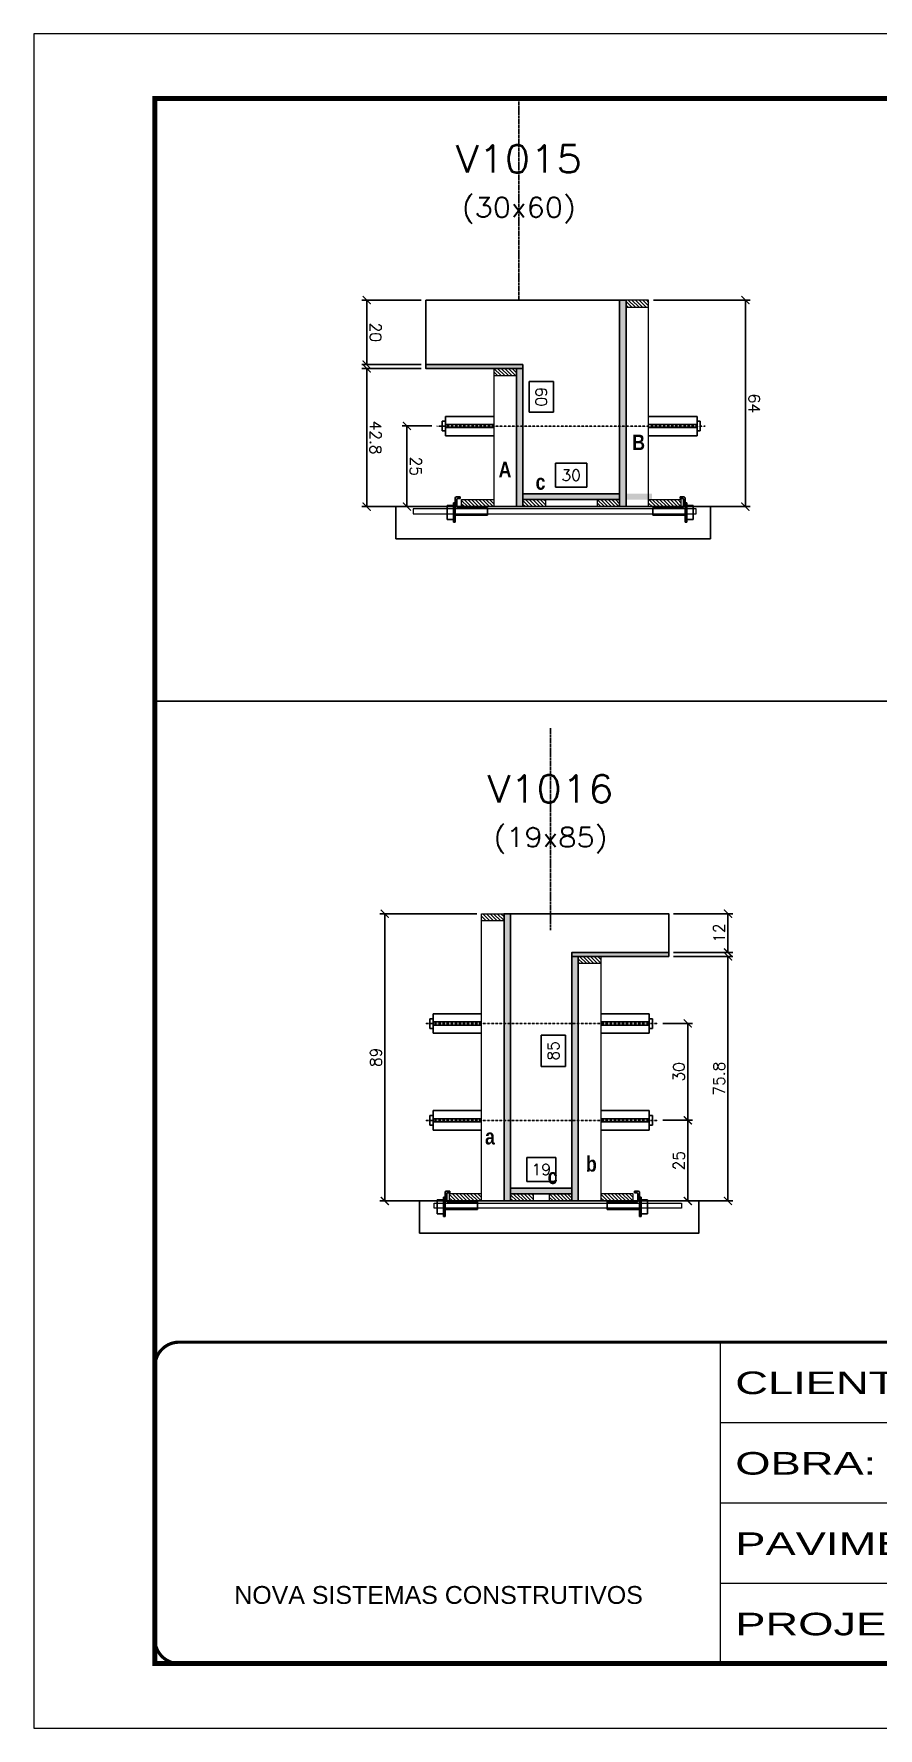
# Model space of a CAD drawing. Extents: x -20960 to -5926, y -2106 to 21915.
# Drawn here: x -7438 to -6915, y 16271 to 17321 of the extents above; entities that cross this region are included whole.
import ezdxf
from ezdxf.enums import TextEntityAlignment as Align

# ---------------------------------------------------------------- set-up
doc = ezdxf.new("R2010")
doc.units = 0
for name, pattern in [('CONTINUO', [0]), ('DASHED', [0.75, 0.5, -0.25]), ('HIDDEN', [0.375, 0.25, -0.125])]:
    doc.linetypes.add(name, pattern=pattern)
for name, color, linetype in [('barrote', 251, 'Continuous'), ('COTA', 241, 'Continuous'), ('Cota Seção (2x)', 4, 'Continuous'), ('detalhes', 4, 'Continuous'), ('Painéis', 200, 'Continuous'), ('presilha', 1, 'Continuous'), ('TENSOR', 3, 'Continuous'), ('Texto de Titulo', 7, 'Continuous'), ('Texto Qtd Sarr', 242, 'Continuous')]:
    doc.layers.add(name, color=color, linetype=linetype)
for name, color, linetype, lineweight in [('CONCRETO', 251, 'Continuous', 25), ('Folhas', 255, 'Continuous', 9), ('Hachura', 251, 'Continuous', 9), ('Madeira', 126, 'Continuous', 18), ('SARRAFO DE PRESSAO', 251, 'DASHED', 9), ('SCO-___-LAJ', 2, 'Continuous', 0), ('Texto Seção', 7, 'Continuous', 15)]:
    doc.layers.add(name, color=color, linetype=linetype, lineweight=lineweight)
doc.styles.add('ARIAL', font='arial.ttf')
doc.styles.add('Romans', font='romans.shx')
doc.styles.add('TECNICA', font='techb___.ttf', dxfattribs={"height": 10})
doc.styles.add('Tecnologia', font='')
doc.styles.get('Tecnologia').set_extended_font_data('Forgotten Futurist')
doc.dimstyles.new('Cota Seção (2x)', dxfattribs={"dimtxt": 7, "dimasz": 5, "dimexe": 3, "dimexo": 3, "dimgap": 2, "dimtad": 3, "dimdec": 1, "dimlfac": 0.5, "dimzin": 12, "dimdsep": 46, "dimtxsty": 'Romans', "dimblk": 'ARCHTICK', "dimcen": 0, "dimclrd": 4, "dimclre": 4, "dimclrt": 1, "dimadec": 1, "dimazin": 3, "dimtfac": 1, "dimtdec": 1, "dimtmove": 0, "dimatfit": 3, "dimldrblk": 'OBLIQUE', "dimfxl": 1, "dimtolj": 1, "dimtzin": 12, "dimarcsym": 0})
doc.dimstyles.new('Cota Seção interna', dxfattribs={"dimtxt": 7, "dimasz": 6, "dimexe": 0.18, "dimexo": 2, "dimgap": -4, "dimtad": 3, "dimdec": 1, "dimlfac": 0.5, "dimzin": 12, "dimdsep": 46, "dimtxsty": 'Romans', "dimblk": 'ARCHTICK', "dimcen": 0.09, "dimse1": 1, "dimse2": 1, "dimsd1": 1, "dimsd2": 1, "dimclrd": 180, "dimclre": 5, "dimclrt": 1, "dimadec": 0, "dimazin": 3, "dimtfac": 1, "dimtdec": 1, "dimtofl": 0, "dimtmove": 0, "dimatfit": 3, "dimldrblk": 'ARCHTICK', "dimfxl": 1, "dimtolj": 1, "dimtzin": 0, "dimarcsym": 0})

# ---------------------------------------------------------------- blocks, each defined once
blk = doc.blocks.new('9999999999')
at = {"color": 30, "linetype": 'CONTINUO'}
for p, q in [((98564.6, 34230.2), (98564.6, 34429.4)), ((98564.6, 34379.6), (99584, 34379.6)), ((98564.6, 34329.8), (99488, 34329.8)), ((98564.6, 34280), (99488, 34280))]:
    blk.add_line(p, q, dxfattribs=at)
at = {"color": 30, "linetype": 'CONTINUO', "const_width": 2}
blk.add_lwpolyline([(99584, 34230.2), (99584, 34414.4, 0.414214), (99569, 34429.4), (98229, 34429.4, 0.414214), (98214, 34414.4), (98214, 34245.2, 0.414214), (98229, 34230.2), (99584, 34230.2)], format="xyb", dxfattribs=at)
at = {"layer": 'Folhas'}
blk.add_lwpolyline([(98139, 34190.2), (99624, 34190.2), (99624, 35240.2), (98139, 35240.2)], close=True, dxfattribs=at)
at = {"layer": 'Folhas', "color": 30, "const_width": 3}
blk.add_lwpolyline([(98214, 34230.2), (99584, 34230.2), (99584, 35200.2), (98214, 35200.2)], close=True, dxfattribs=at)
at = {"color": 7, "linetype": 'Continuous', "ltscale": 5, "style": 'ARIAL'}
blk.add_text('NOVA SISTEMAS CONSTRUTIVOS', height=11.059, dxfattribs=at).set_placement((98263.2, 34267.2))
at = {"layer": 'Folhas', "color": 7, "style": 'Tecnologia', "width": 1.5}
for s, p in [('CLIENTE:', (98573.7, 34397.2)), ('OBRA:', (98573.7, 34347.3)), ('PAVIMENTO:', (98573.7, 34297.5)), ('PROJETO:', (98573.7, 34247.7))]:
    blk.add_text(s, height=14, dxfattribs=at).set_placement(p)
blk = doc.blocks.new('titulo1')
at = {"layer": 'Defpoints', "color": 252, "linetype": 'HIDDEN', "ltscale": 2}
blk.add_line((0, 0), (0, 125), dxfattribs=at)
at = {"layer": 'Defpoints', "style": 'Romans', "oblique": 15}
blk.add_attdef('FOLHA', text='', height=10, dxfattribs=at).set_placement((0, 15.6), align=Align.MIDDLE_CENTER)
at = {"layer": 'Texto Qtd Sarr', "color": 3, "style": 'Romans', "oblique": 15}
for tag, height, p in [('TITULO', 17, (0, 71.4)), ('SEÇÃO', 12, (0, 41.5))]:
    blk.add_attdef(tag, text='', height=height, dxfattribs=at).set_placement(p, align=Align.MIDDLE_CENTER)
blk = doc.blocks.new('_ArchTick')
at = {"color": 0, "linetype": 'ByBlock', "const_width": 0.15}
blk.add_lwpolyline([(-0.5, -0.5), (0.5, 0.5)], dxfattribs=at)
blk = doc.blocks.new('*D6987')
at = {"layer": 'COTA', "color": 4, "lineweight": -2, "transparency": 16777216}
for p, q in [((-7198.5, 17113.7), (-7235.2, 17113.7)), ((-7232.2, 17028.1), (-7232.2, 17113.7)), ((-7180.9, 17028.1), (-7235.2, 17028.1))]:
    blk.add_line(p, q, dxfattribs=at)
at = {"layer": 'Defpoints', "color": 0, "transparency": 16777216}
for p in [(-7232.2, 17113.7), (-7195.5, 17113.7), (-7177.9, 17028.1)]:
    blk.add_point(p, dxfattribs=at)
at = {"layer": 'COTA', "color": 4, "lineweight": -2, "transparency": 16777216, "xscale": 5, "yscale": 5, "zscale": 5}
for p, rotation in [((-7232.2, 17113.7), 90.00098738421937), ((-7232.2, 17028.1), 270.0009873842193)]:
    blk.add_blockref('_ArchTick', p, dxfattribs=dict(at, rotation=rotation))
at = {"layer": 'COTA', "color": 1, "transparency": 16777216, "insert": (-7226.7, 17070.9), "char_height": 7, "attachment_point": 5, "rotation": 270.001, "style": 'Romans'}
blk.add_mtext('\\A1;42.8', dxfattribs=at)
blk = doc.blocks.new('_Oblique')
at = {"color": 0, "linetype": 'ByBlock', "lineweight": -2}
blk.add_line((-0.5, -0.5), (0.5, 0.5), dxfattribs=at)
blk = doc.blocks.new('*D6988')
at = {"layer": 'COTA', "color": 4, "lineweight": -2, "transparency": 16777216}
for p, q in [((-7198.5, 17156.1), (-7235.2, 17156.1)), ((-7232.2, 17116.1), (-7232.2, 17156.1)), ((-7198.5, 17116.1), (-7235.2, 17116.1))]:
    blk.add_line(p, q, dxfattribs=at)
at = {"layer": 'Defpoints', "color": 0, "transparency": 16777216}
for p in [(-7232.2, 17156.1), (-7195.5, 17156.1), (-7195.5, 17116.1)]:
    blk.add_point(p, dxfattribs=at)
at = {"layer": 'COTA', "color": 4, "lineweight": -2, "transparency": 16777216, "xscale": 5, "yscale": 5, "zscale": 5}
for p, rotation in [((-7232.2, 17156.1), 90.00098738421937), ((-7232.2, 17116.1), 270.0009873842193)]:
    blk.add_blockref('_ArchTick', p, dxfattribs=dict(at, rotation=rotation))
at = {"layer": 'COTA', "color": 1, "transparency": 16777216, "insert": (-7226.7, 17136.1), "char_height": 7, "attachment_point": 5, "rotation": 270.001, "style": 'Romans'}
blk.add_mtext('\\A1;20', dxfattribs=at)
blk = doc.blocks.new('*D6989')
at = {"layer": 'Cota Seção (2x)', "color": 180, "lineweight": -2, "transparency": 16777216}
for p, q in [((-7131.5, 17105.6), (-7131.5, 17086.6)), ((-7116.5, 17105.6), (-7131.5, 17105.6)), ((-7116.5, 17086.6), (-7116.5, 17105.6)), ((-7131.5, 17086.6), (-7116.5, 17086.6))]:
    blk.add_line(p, q, dxfattribs=at)
at = {"layer": 'Defpoints', "color": 0, "transparency": 16777216}
for p in [(-7135.5, 17156.1), (-7135.5, 17156.1), (-7135.5, 17036.1)]:
    blk.add_point(p, dxfattribs=at)
at = {"layer": 'Cota Seção (2x)', "color": 1, "transparency": 16777216, "insert": (-7124, 17096.1), "char_height": 7, "attachment_point": 5, "rotation": 270.001, "style": 'Romans'}
blk.add_mtext('\\A1;60', dxfattribs=at)
blk = doc.blocks.new('PRESILHA METÁLICA 1')
at = {"layer": 'presilha'}
for p, q in [((7.5, 10.6), (7.5, 19.9)), ((12, 21), (8.6, 21)), ((9, 11.6), (9, 18.9)), ((12, 19.5), (9.6, 19.5)), ((12, 21), (12, 19.5)), ((0, 13), (6, 13)), ((0, 13), (0, 0)), ((6, 0), (0, 0)), ((6, 15.5), (7.5, 15.5)), ((6, -2.5), (6, 15.5)), ((6, 13), (6, 0)), ((7.5, 15.5), (7.5, -2.5)), ((37.5, 4.1), (7.5, 4.1)), ((37.5, 11), (9.6, 11)), ((37.5, 11), (37.5, 4.1)), ((7.5, -2.5), (6, -2.5))]:
    blk.add_line(p, q, dxfattribs=at)
for centre, radius, start, end in [((8.6, 19.9), 1.14, 90, 180), ((9.6, 18.9), 0.57, 90, 180), ((9.6, 11.6), 0.57, 180, 270)]:
    blk.add_arc(centre, radius, start, end, dxfattribs=at)
blk = doc.blocks.new('*D7017')
at = {"layer": 'COTA', "color": 4, "lineweight": -2, "transparency": 16777216}
for p, q in [((-7191.8, 17078.1), (-7210.3, 17078.1)), ((-7207.3, 17078.1), (-7207.3, 17028.1)), ((-7191.8, 17028.1), (-7210.3, 17028.1))]:
    blk.add_line(p, q, dxfattribs=at)
at = {"layer": 'Defpoints', "color": 0, "transparency": 16777216}
for p in [(-7188.8, 17078.1), (-7207.3, 17028.1), (-7188.8, 17028.1)]:
    blk.add_point(p, dxfattribs=at)
at = {"layer": 'COTA', "color": 4, "lineweight": -2, "transparency": 16777216, "xscale": 5, "yscale": 5, "zscale": 5}
for p, rotation in [((-7207.3, 17078.1), 90.00098738421937), ((-7207.3, 17028.1), 270.0009873842193)]:
    blk.add_blockref('_ArchTick', p, dxfattribs=dict(at, rotation=rotation))
at = {"layer": 'COTA', "color": 1, "transparency": 16777216, "insert": (-7201.8, 17053.1), "char_height": 7, "attachment_point": 5, "rotation": 270.001, "style": 'Romans'}
blk.add_mtext('\\A1;25', dxfattribs=at)
blk = doc.blocks.new('*D7018')
at = {"layer": 'Cota Seção (2x)', "color": 180, "lineweight": -2, "transparency": 16777216}
for p, q in [((-7095.8, 17055.1), (-7115.1, 17055.1)), ((-7115.1, 17055.1), (-7115.1, 17040.1)), ((-7095.8, 17040.1), (-7095.8, 17055.1)), ((-7115.1, 17040.1), (-7095.8, 17040.1))]:
    blk.add_line(p, q, dxfattribs=at)
at = {"layer": 'Defpoints', "color": 0, "transparency": 16777216}
for p in [(-7135.5, 17036.1), (-7075.5, 17036.1), (-7075.5, 17036.1)]:
    blk.add_point(p, dxfattribs=at)
at = {"layer": 'Cota Seção (2x)', "color": 1, "transparency": 16777216, "insert": (-7105.5, 17047.6), "char_height": 7, "attachment_point": 5, "style": 'Romans'}
blk.add_mtext('\\A1;30', dxfattribs=at)
blk = doc.blocks.new('*D6990')
at = {"layer": 'COTA', "color": 4, "lineweight": -2, "transparency": 16777216}
for p, q in [((-7042, 16749.4), (-7005.3, 16749.4)), ((-7008.3, 16597.8), (-7008.3, 16749.4)), ((-7059.6, 16597.8), (-7005.3, 16597.8))]:
    blk.add_line(p, q, dxfattribs=at)
at = {"layer": 'Defpoints', "color": 0, "transparency": 16777216}
for p in [(-7045, 16749.4), (-7008.3, 16749.4), (-7062.6, 16597.8)]:
    blk.add_point(p, dxfattribs=at)
at = {"layer": 'COTA', "color": 4, "lineweight": -2, "transparency": 16777216, "xscale": 5, "yscale": 5, "zscale": 5}
for p, rotation in [((-7008.3, 16749.4), 90), ((-7008.3, 16597.8), 270)]:
    blk.add_blockref('_ArchTick', p, dxfattribs=dict(at, rotation=rotation))
at = {"layer": 'COTA', "color": 1, "transparency": 16777216, "insert": (-7013.8, 16673.6), "char_height": 7, "attachment_point": 5, "rotation": 90, "style": 'Romans'}
blk.add_mtext('\\A1;75.8', dxfattribs=at)
blk = doc.blocks.new('*D6991')
at = {"layer": 'COTA', "color": 4, "lineweight": -2, "transparency": 16777216}
for p, q in [((-7042, 16775.8), (-7005.3, 16775.8)), ((-7008.3, 16751.8), (-7008.3, 16775.8)), ((-7042, 16751.8), (-7005.3, 16751.8))]:
    blk.add_line(p, q, dxfattribs=at)
at = {"layer": 'Defpoints', "color": 0, "transparency": 16777216}
for p in [(-7045, 16775.8), (-7008.3, 16775.8), (-7045, 16751.8)]:
    blk.add_point(p, dxfattribs=at)
at = {"layer": 'COTA', "color": 4, "lineweight": -2, "transparency": 16777216, "xscale": 5, "yscale": 5, "zscale": 5}
for p, rotation in [((-7008.3, 16775.8), 90), ((-7008.3, 16751.8), 270)]:
    blk.add_blockref('_ArchTick', p, dxfattribs=dict(at, rotation=rotation))
at = {"layer": 'COTA', "color": 1, "transparency": 16777216, "insert": (-7013.8, 16763.8), "char_height": 7, "attachment_point": 5, "rotation": 90, "style": 'Romans'}
blk.add_mtext('\\A1;12', dxfattribs=at)
blk = doc.blocks.new('*D6992')
at = {"layer": 'Cota Seção (2x)', "color": 180, "lineweight": -2, "transparency": 16777216}
for p, q in [((-7109, 16700.5), (-7124, 16700.5)), ((-7124, 16700.5), (-7124, 16681.1)), ((-7109, 16681.1), (-7109, 16700.5)), ((-7124, 16681.1), (-7109, 16681.1))]:
    blk.add_line(p, q, dxfattribs=at)
at = {"layer": 'Defpoints', "color": 0, "transparency": 16777216}
for p in [(-7105, 16775.8), (-7105, 16775.8), (-7105, 16605.8)]:
    blk.add_point(p, dxfattribs=at)
at = {"layer": 'Cota Seção (2x)', "color": 1, "transparency": 16777216, "insert": (-7116.5, 16690.8), "char_height": 7, "attachment_point": 5, "rotation": 90, "style": 'Romans'}
blk.add_mtext('\\A1;85', dxfattribs=at)
blk = doc.blocks.new('*D6982')
at = {"layer": 'Cota Seção (2x)', "color": 180, "lineweight": -2, "transparency": 16777216}
for p, q in [((-7115, 16624.8), (-7133, 16624.8)), ((-7133, 16624.8), (-7133, 16609.8)), ((-7115, 16609.8), (-7115, 16624.8)), ((-7133, 16609.8), (-7115, 16609.8))]:
    blk.add_line(p, q, dxfattribs=at)
at = {"layer": 'Defpoints', "color": 0, "transparency": 16777216}
for p in [(-7105, 16605.8), (-7143, 16597.8), (-7105, 16597.8)]:
    blk.add_point(p, dxfattribs=at)
at = {"layer": 'Cota Seção (2x)', "color": 1, "transparency": 16777216, "insert": (-7124, 16617.3), "char_height": 7, "attachment_point": 5, "style": 'Romans'}
blk.add_mtext('\\A1;19', dxfattribs=at)
blk = doc.blocks.new('*D6983')
at = {"layer": 'COTA', "color": 4, "lineweight": -2, "transparency": 16777216}
for p, q in [((-7164, 16775.8), (-7224, 16775.8)), ((-7221, 16775.8), (-7221, 16597.8)), ((-7164, 16597.8), (-7224, 16597.8))]:
    blk.add_line(p, q, dxfattribs=at)
at = {"layer": 'Defpoints', "color": 0, "transparency": 16777216}
for p in [(-7161, 16775.8), (-7221, 16597.8), (-7161, 16597.8)]:
    blk.add_point(p, dxfattribs=at)
at = {"layer": 'COTA', "color": 4, "lineweight": -2, "transparency": 16777216, "xscale": 5, "yscale": 5, "zscale": 5}
for p, rotation in [((-7221, 16775.8), 90), ((-7221, 16597.8), 270)]:
    blk.add_blockref('_ArchTick', p, dxfattribs=dict(at, rotation=rotation))
at = {"layer": 'COTA', "color": 1, "transparency": 16777216, "insert": (-7226.5, 16686.8), "char_height": 7, "attachment_point": 5, "rotation": 90, "style": 'Romans'}
blk.add_mtext('\\A1;89', dxfattribs=at)
blk = doc.blocks.new('*D6984')
at = {"layer": 'COTA', "color": 4, "lineweight": -2, "transparency": 16777216}
for p, q in [((-7048.7, 16647.8), (-7030.2, 16647.8)), ((-7033.2, 16647.8), (-7033.2, 16597.8)), ((-7048.7, 16597.8), (-7030.2, 16597.8))]:
    blk.add_line(p, q, dxfattribs=at)
at = {"layer": 'Defpoints', "color": 0, "transparency": 16777216}
for p in [(-7051.7, 16647.8), (-7051.7, 16597.8), (-7033.2, 16597.8)]:
    blk.add_point(p, dxfattribs=at)
at = {"layer": 'COTA', "color": 4, "lineweight": -2, "transparency": 16777216, "xscale": 5, "yscale": 5, "zscale": 5}
for p, rotation in [((-7033.2, 16647.8), 90), ((-7033.2, 16597.8), 270)]:
    blk.add_blockref('_ArchTick', p, dxfattribs=dict(at, rotation=rotation))
at = {"layer": 'COTA', "color": 1, "transparency": 16777216, "insert": (-7038.7, 16622.8), "char_height": 7, "attachment_point": 5, "rotation": 90, "style": 'Romans'}
blk.add_mtext('\\A1;25', dxfattribs=at)
blk = doc.blocks.new('*D6974')
at = {"layer": 'COTA', "color": 4, "lineweight": -2, "transparency": 16777216}
for p, q in [((-7048.7, 16707.8), (-7030.2, 16707.8)), ((-7033.2, 16707.8), (-7033.2, 16647.8)), ((-7048.7, 16647.8), (-7030.2, 16647.8))]:
    blk.add_line(p, q, dxfattribs=at)
at = {"layer": 'Defpoints', "color": 0, "transparency": 16777216}
for p in [(-7051.7, 16707.8), (-7051.7, 16647.8), (-7033.2, 16647.8)]:
    blk.add_point(p, dxfattribs=at)
at = {"layer": 'COTA', "color": 4, "lineweight": -2, "transparency": 16777216, "xscale": 5, "yscale": 5, "zscale": 5}
for p, rotation in [((-7033.2, 16707.8), 90), ((-7033.2, 16647.8), 270)]:
    blk.add_blockref('_ArchTick', p, dxfattribs=dict(at, rotation=rotation))
at = {"layer": 'COTA', "color": 1, "transparency": 16777216, "insert": (-7038.7, 16677.8), "char_height": 7, "attachment_point": 5, "rotation": 90, "style": 'Romans'}
blk.add_mtext('\\A1;30', dxfattribs=at)

msp = doc.modelspace()

# ---------------------------------------------------------------- hatches: boundary and pattern name
at = {"layer": 'Hachura'}
h = msp.add_hatch(color=256, dxfattribs=at)
h.dxf.hatch_style = 1
h.paths.add_polyline_path([(-7075.47, 17156.09), (-7071.47, 17156.09), (-7071.47, 17028.09), (-7075.47, 17028.09)])
h = msp.add_hatch(color=256, dxfattribs=at)
h.dxf.hatch_style = 1
h.paths.add_polyline_path([(-7135.47, 17113.69), (-7135.47, 17116.09), (-7195.47, 17116.09), (-7195.47, 17113.69)])
h = msp.add_hatch(dxfattribs=at)
h.set_pattern_fill('ANSI31', color=256, scale=0.5, angle=270, style=0)
h.set_pattern_definition([(315, (15812.347, 8806.0468), (1.12253202, 1.12253202), [])])
h.paths.add_polyline_path([(-7139.47, 17109.29), (-7139.47, 17113.69), (-7153.47, 17113.69), (-7153.47, 17109.29)])
h = msp.add_hatch(color=256, dxfattribs=at)
h.dxf.hatch_style = 1
h.paths.add_polyline_path([(-7139.47, 17113.69), (-7135.47, 17113.69), (-7135.47, 17028.09), (-7139.47, 17028.09)])
h = msp.add_hatch(dxfattribs=at)
h.set_pattern_fill('ANSI31', color=256, scale=0.5, angle=270, style=0)
h.set_pattern_definition([(315, (15812.347, 8798.4468), (1.12253202, 1.12253202), [])])
h.paths.add_polyline_path([(-7173.47, 17028.09), (-7173.47, 17032.49), (-7153.47, 17032.49), (-7153.47, 17028.09)])
h = msp.add_hatch(color=256, dxfattribs=at)
h.dxf.hatch_style = 1
h.paths.add_polyline_path([(-7055.47, 17032.49), (-7055.47, 17036.09), (-7135.47, 17036.09), (-7135.47, 17032.49)])
h = msp.add_hatch(dxfattribs=at)
h.set_pattern_fill('ANSI31', color=256, scale=0.5, angle=270, style=0)
h.set_pattern_definition([(315, (15821.147, 8798.4468), (1.12253202, 1.12253202), [])])
h.paths.add_polyline_path([(-7135.47, 17028.09), (-7135.47, 17032.49), (-7121.47, 17032.49), (-7121.47, 17028.09)])
h = msp.add_hatch(dxfattribs=at)
h.set_pattern_fill('ANSI31', color=256, scale=0.5, angle=270, style=0)
h.set_pattern_definition([(315, (15744.7733, 8468.1503), (1.12253202, 1.12253202), [])])
h.paths.add_polyline_path([(-7161.05, 16771.39), (-7161.05, 16775.79), (-7147.05, 16775.79), (-7147.05, 16771.39)])
h = msp.add_hatch(color=256, dxfattribs=at)
h.dxf.hatch_style = 1
h.paths.add_polyline_path([(-7143.05, 16775.79), (-7147.05, 16775.79), (-7147.05, 16597.79), (-7143.05, 16597.79)])
h = msp.add_hatch(color=256, dxfattribs=at)
h.dxf.hatch_style = 1
h.paths.add_polyline_path([(-7105.05, 16749.39), (-7105.05, 16751.79), (-7045.05, 16751.79), (-7045.05, 16749.39)])
h = msp.add_hatch(color=256, dxfattribs=at)
h.dxf.hatch_style = 1
h.paths.add_polyline_path([(-7101.05, 16749.39), (-7105.05, 16749.39), (-7105.05, 16597.79), (-7101.05, 16597.79)])
h = msp.add_hatch(dxfattribs=at)
h.set_pattern_fill('ANSI31', color=256, scale=0.5, angle=270, style=0)
h.set_pattern_definition([(315, (15804.7733, 8441.7503), (1.12253202, 1.12253202), [])])
h.paths.add_polyline_path([(-7101.05, 16744.99), (-7101.05, 16749.39), (-7087.05, 16749.39), (-7087.05, 16744.99)])
h = msp.add_hatch(dxfattribs=at)
h.set_pattern_fill('ANSI31', color=256, scale=0.5, angle=270, style=0)
h.set_pattern_definition([(315, (15710.7733, 8368.1503), (1.12253202, 1.12253202), [])])
h.paths.add_polyline_path([(-7161.05, 16597.79), (-7161.05, 16602.19), (-7181.05, 16602.19), (-7181.05, 16597.79)])
h = msp.add_hatch(color=256, dxfattribs=at)
h.dxf.hatch_style = 1
h.paths.add_polyline_path([(-7143.04, 16602.19), (-7143.04, 16605.79), (-7105.05, 16605.79), (-7105.05, 16602.19)])
h = msp.add_hatch(dxfattribs=at)
h.set_pattern_fill('ANSI31', color=256, scale=0.5, angle=270, style=0)
h.set_pattern_definition([(315, (15813.5754, 8368.1503), (1.12253202, 1.12253202), [])])
h.paths.add_polyline_path([(-7143.04, 16597.79), (-7143.04, 16602.19), (-7129.04, 16602.19), (-7129.04, 16597.79)])
h = msp.add_hatch(dxfattribs=at)
h.set_pattern_fill('ANSI31', color=256, scale=0.5, angle=270, style=0)
h.set_pattern_definition([(315, (15813.5733, 8368.1503), (1.12253202, 1.12253202), [])])
h.paths.add_polyline_path([(-7105.05, 16597.79), (-7105.05, 16602.19), (-7119.05, 16602.19), (-7119.05, 16597.79)])
h = msp.add_hatch(dxfattribs=at)
h.set_pattern_fill('ANSI31', color=256, scale=0.5, angle=270, style=0)
h.set_pattern_definition([(315, (15804.7733, 8368.1503), (1.12253202, 1.12253202), [])])
h.paths.add_polyline_path([(-7067.05, 16597.79), (-7067.05, 16602.19), (-7087.05, 16602.19), (-7087.05, 16597.79)])

# ---------------------------------------------------------------- linework, layer by layer
at = {"ltscale": 3}
for p, q in [((-7183.47, 17084.06), (-7183.47, 17072.06)), ((-7183.47, 17084.06), (-7153.47, 17084.06)), ((-7027.47, 17084.06), (-7057.47, 17084.06)), ((-7027.47, 17084.06), (-7027.47, 17072.06)), ((-7185.47, 17081.06), (-7185.47, 17075.06)), ((-7185.47, 17081.06), (-7183.47, 17081.06)), ((-7183.47, 17075.06), (-7185.47, 17075.06)), ((-7153.47, 17079.06), (-7183.47, 17079.06)), ((-7153.47, 17077.06), (-7183.47, 17077.06)), ((-7057.47, 17079.06), (-7027.47, 17079.06)), ((-7057.47, 17077.06), (-7027.47, 17077.06)), ((-7027.47, 17081.06), (-7025.47, 17081.06)), ((-7027.47, 17075.06), (-7025.47, 17075.06)), ((-7025.47, 17081.06), (-7025.47, 17075.06)), ((-7183.47, 17072.06), (-7153.47, 17072.06)), ((-7027.47, 17072.06), (-7057.47, 17072.06)), ((-7193.05, 16710.76), (-7193.05, 16704.76)), ((-7191.05, 16710.76), (-7193.05, 16710.76)), ((-7191.05, 16713.76), (-7191.05, 16701.76)), ((-7191.05, 16713.76), (-7161.05, 16713.76)), ((-7161.05, 16708.76), (-7191.05, 16708.76)), ((-7161.05, 16706.76), (-7191.05, 16706.76)), ((-7057.05, 16713.76), (-7087.05, 16713.76)), ((-7087.05, 16708.76), (-7057.05, 16708.76)), ((-7087.05, 16706.76), (-7057.05, 16706.76)), ((-7057.05, 16713.76), (-7057.05, 16701.76)), ((-7055.05, 16710.76), (-7057.05, 16710.76)), ((-7055.05, 16710.76), (-7055.05, 16704.76)), ((-7191.05, 16704.76), (-7193.05, 16704.76)), ((-7191.05, 16701.76), (-7161.05, 16701.76)), ((-7057.05, 16701.76), (-7087.05, 16701.76)), ((-7057.05, 16704.76), (-7055.05, 16704.76)), ((-7191.05, 16653.76), (-7191.05, 16641.76)), ((-7191.05, 16653.76), (-7161.05, 16653.76)), ((-7057.05, 16653.76), (-7087.05, 16653.76)), ((-7057.05, 16653.76), (-7057.05, 16641.76)), ((-7193.05, 16650.76), (-7193.05, 16644.76)), ((-7191.05, 16650.76), (-7193.05, 16650.76)), ((-7191.05, 16644.76), (-7193.05, 16644.76)), ((-7161.05, 16648.76), (-7191.05, 16648.76)), ((-7161.05, 16646.76), (-7191.05, 16646.76)), ((-7087.05, 16648.76), (-7057.05, 16648.76)), ((-7087.05, 16646.76), (-7057.05, 16646.76)), ((-7055.05, 16650.76), (-7057.05, 16650.76)), ((-7057.05, 16644.76), (-7055.05, 16644.76)), ((-7055.05, 16650.76), (-7055.05, 16644.76)), ((-7191.05, 16641.76), (-7161.05, 16641.76)), ((-7057.05, 16641.76), (-7087.05, 16641.76))]:
    msp.add_line(p, q, dxfattribs=at)
at = {"layer": 'barrote'}
for p, q in [((-7214.07, 17008.09), (-7214.08, 17028.09)), ((-7214.08, 17028.09), (-7019.11, 17028.09)), ((-7019.11, 17028.09), (-7019.11, 17008.09)), ((-7019.11, 17008.09), (-7214.07, 17008.09))]:
    msp.add_line(p, q, dxfattribs=at)
msp.add_lwpolyline([(-7199.41, 16577.79), (-7026.44, 16577.79), (-7026.44, 16597.79), (-7199.41, 16597.79)], close=True, dxfattribs=at)
at = {"layer": 'CONCRETO'}
for p, q in [((-7195.47, 17116.09), (-7195.47, 17156.09)), ((-7195.47, 17156.09), (-7135.47, 17156.09)), ((-7135.47, 17156.09), (-7135.47, 17156.09)), ((-7135.47, 17156.09), (-7075.47, 17156.09)), ((-7075.47, 17156.09), (-7075.47, 17032.49)), ((-7135.47, 17116.09), (-7195.47, 17116.09)), ((-7135.47, 17036.09), (-7135.47, 17116.09)), ((-7075.47, 17036.09), (-7135.47, 17036.09)), ((-7075.47, 17032.49), (-7075.47, 17036.09)), ((-7075.47, 17032.49), (-7075.47, 17032.49))]:
    msp.add_line(p, q, dxfattribs=at)
msp.add_lwpolyline([(-7105.05, 16751.79), (-7045.05, 16751.79), (-7045.05, 16775.79), (-7143.05, 16775.79), (-7143.05, 16602.19), (-7143.04, 16602.19), (-7143.04, 16605.79), (-7105.05, 16605.79)], close=True, dxfattribs=at)
at = {"layer": 'COTA', "color": 4}
for p, q in [((-7054.47, 17156.09), (-6994.5, 17156.09)), ((-6997.5, 17156.09), (-6997.5, 17028.09)), ((-7054.47, 17028.09), (-6994.5, 17028.09))]:
    msp.add_line(p, q, dxfattribs=at)
at = {"layer": 'COTA', "linetype": 'ByBlock'}
msp.add_line((-5993.5, 16907.49), (-7363.5, 16907.49), dxfattribs=at)
at = {"layer": 'Hachura', "linetype": 'Continuous'}
for p, q in [((-7071.47, 17155.23), (-7067.93, 17151.69)), ((-7071.47, 17152.99), (-7070.18, 17151.69)), ((-7070.09, 17156.09), (-7065.69, 17151.69)), ((-7067.84, 17156.09), (-7063.44, 17151.69)), ((-7065.6, 17156.09), (-7061.2, 17151.69)), ((-7063.35, 17156.09), (-7058.95, 17151.69)), ((-7061.11, 17156.09), (-7057.47, 17152.46)), ((-7058.86, 17156.09), (-7057.47, 17154.7)), ((-7089.33, 17032.49), (-7084.93, 17028.09)), ((-7087.08, 17032.49), (-7082.68, 17028.09)), ((-7084.84, 17032.49), (-7080.44, 17028.09)), ((-7082.59, 17032.49), (-7078.19, 17028.09)), ((-7080.35, 17032.49), (-7075.95, 17028.09)), ((-7078.1, 17032.49), (-7075.47, 17029.86)), ((-7075.86, 17032.49), (-7075.47, 17032.11)), ((-7057.43, 17032.49), (-7053.03, 17028.09)), ((-7055.18, 17032.49), (-7050.78, 17028.09)), ((-7052.94, 17032.49), (-7048.54, 17028.09)), ((-7050.69, 17032.49), (-7046.29, 17028.09)), ((-7048.45, 17032.49), (-7044.05, 17028.09)), ((-7046.2, 17032.49), (-7041.8, 17028.09)), ((-7043.96, 17032.49), (-7039.56, 17028.09)), ((-7041.71, 17032.49), (-7037.47, 17028.25)), ((-7039.47, 17032.49), (-7037.47, 17030.49)), ((-7089.47, 17030.39), (-7087.17, 17028.09)), ((-7089.47, 17028.14), (-7089.42, 17028.09)), ((-7057.47, 17030.29), (-7055.27, 17028.09))]:
    msp.add_line(p, q, dxfattribs=at)
at = {"layer": 'Madeira'}
for p, q in [((-7057.47, 17156.09), (-7071.47, 17156.09)), ((-7071.47, 17156.09), (-7071.47, 17151.69)), ((-7057.47, 17156.09), (-7071.47, 17156.09)), ((-7071.47, 17156.09), (-7071.47, 17028.09)), ((-7071.47, 17151.69), (-7057.47, 17151.69)), ((-7057.47, 17151.69), (-7057.47, 17156.09)), ((-7057.47, 17028.09), (-7057.47, 17156.09)), ((-7075.47, 17032.49), (-7089.47, 17032.49)), ((-7089.47, 17032.49), (-7089.47, 17028.09)), ((-7075.47, 17028.09), (-7075.47, 17032.49)), ((-7057.47, 17028.09), (-7057.47, 17032.49)), ((-7057.47, 17032.49), (-7037.47, 17032.49)), ((-7037.47, 17032.49), (-7037.47, 17028.09)), ((-7089.47, 17028.09), (-7075.47, 17028.09)), ((-7071.47, 17028.09), (-7057.47, 17028.09)), ((-7037.47, 17028.09), (-7057.47, 17028.09))]:
    msp.add_line(p, q, dxfattribs=at)
for points in [[(-7139.47, 17109.29), (-7139.47, 17113.69), (-7153.47, 17113.69), (-7153.47, 17109.29)], [(-7139.47, 17113.69), (-7153.47, 17113.69), (-7153.47, 17028.09), (-7139.47, 17028.09)], [(-7173.47, 17028.09), (-7173.47, 17032.49), (-7153.47, 17032.49), (-7153.47, 17028.09)], [(-7135.47, 17028.09), (-7135.47, 17032.49), (-7121.47, 17032.49), (-7121.47, 17028.09)], [(-7161.05, 16771.39), (-7161.05, 16775.79), (-7147.05, 16775.79), (-7147.05, 16771.39)], [(-7161.05, 16775.79), (-7147.05, 16775.79), (-7147.05, 16597.79), (-7161.05, 16597.79)], [(-7101.05, 16744.99), (-7101.05, 16749.39), (-7087.05, 16749.39), (-7087.05, 16744.99)], [(-7101.05, 16749.39), (-7087.05, 16749.39), (-7087.05, 16597.79), (-7101.05, 16597.79)], [(-7161.05, 16597.79), (-7161.05, 16602.19), (-7181.05, 16602.19), (-7181.05, 16597.79)], [(-7143.04, 16597.79), (-7143.04, 16602.19), (-7129.04, 16602.19), (-7129.04, 16597.79)], [(-7105.05, 16597.79), (-7105.05, 16602.19), (-7119.05, 16602.19), (-7119.05, 16597.79)], [(-7067.05, 16597.79), (-7067.05, 16602.19), (-7087.05, 16602.19), (-7087.05, 16597.79)]]:
    msp.add_lwpolyline(points, close=True, dxfattribs=at)
at = {"layer": 'Painéis'}
for p, q in [((-7075.47, 17156.09), (-7071.47, 17156.09)), ((-7075.47, 17028.09), (-7075.47, 17156.09)), ((-7071.47, 17156.09), (-7071.47, 17028.09)), ((-7075.47, 17036.09), (-7135.47, 17036.09)), ((-7135.47, 17036.09), (-7135.47, 17032.49)), ((-7135.47, 17032.49), (-7075.47, 17032.49)), ((-7075.47, 17032.49), (-7075.47, 17036.09)), ((-7071.47, 17028.09), (-7075.47, 17028.09))]:
    msp.add_line(p, q, dxfattribs=at)
for points in [[(-7135.47, 17113.69), (-7135.47, 17116.09), (-7195.47, 17116.09), (-7195.47, 17113.69)], [(-7139.47, 17113.69), (-7135.47, 17113.69), (-7135.47, 17028.09), (-7139.47, 17028.09)], [(-7143.05, 16775.79), (-7147.05, 16775.79), (-7147.05, 16597.79), (-7143.05, 16597.79)], [(-7105.05, 16749.39), (-7105.05, 16751.79), (-7045.05, 16751.79), (-7045.05, 16749.39)], [(-7101.05, 16749.39), (-7105.05, 16749.39), (-7105.05, 16597.79), (-7101.05, 16597.79)], [(-7143.04, 16602.19), (-7143.04, 16605.79), (-7105.05, 16605.79), (-7105.05, 16602.19)]]:
    msp.add_lwpolyline(points, close=True, dxfattribs=at)
at = {"layer": 'presilha'}
for p, q in [((-7037.89, 17034.12), (-7037.89, 17033.12)), ((-7037.89, 17034.12), (-7035.65, 17034.12)), ((-7037.89, 17033.12), (-7036.27, 17033.12)), ((-7035.89, 17027.84), (-7035.89, 17032.74)), ((-7034.89, 17027.22), (-7034.89, 17033.36)), ((-7054.89, 17027.46), (-7054.89, 17022.86)), ((-7054.89, 17027.46), (-7036.27, 17027.46)), ((-7054.89, 17022.86), (-7034.89, 17022.86)), ((-7033.89, 17030.46), (-7034.89, 17030.46)), ((-7034.89, 17030.46), (-7034.89, 17018.46)), ((-7033.89, 17018.46), (-7033.89, 17030.46)), ((-7029.89, 17028.79), (-7033.89, 17028.79)), ((-7033.89, 17028.79), (-7033.89, 17020.12)), ((-7029.89, 17028.79), (-7029.89, 17020.12)), ((-7034.89, 17018.46), (-7033.89, 17018.46)), ((-7033.89, 17020.12), (-7029.89, 17020.12))]:
    msp.add_line(p, q, dxfattribs=at)
for centre, radius, start, end in [((-7036.27, 17032.74), 0.38, 0.00099, 90.00099), ((-7035.65, 17033.36), 0.76, 0.00099, 90.00099), ((-7036.27, 17027.84), 0.38, 270.00099, 0.00099)]:
    msp.add_arc(centre, radius, start, end, dxfattribs=at)
at = {"layer": 'SCO-___-LAJ', "color": 1}
for p, q in [((-7028.11, 17026.76), (-7203.41, 17026.76)), ((-7203.41, 17026.76), (-7203.41, 17023.56)), ((-7203.41, 17023.56), (-7028.11, 17023.56)), ((-7028.11, 17023.56), (-7028.11, 17026.76))]:
    msp.add_line(p, q, dxfattribs=at)
msp.add_lwpolyline([(-7190.41, 16596.46), (-7037.1, 16596.46), (-7037.1, 16593.26), (-7190.41, 16593.26)], close=True, dxfattribs=at)
at = {"layer": 'TENSOR', "linetype": 'HIDDEN', "ltscale": 0.5}
for p, q in [((-7022.47, 17078.06), (-7188.78, 17078.06)), ((-7196.05, 16707.76), (-7051.74, 16707.76)), ((-7196.05, 16647.76), (-7051.74, 16647.76))]:
    msp.add_line(p, q, dxfattribs=at)

# ---------------------------------------------------------------- block references
at = {"layer": 'COTA', "color": 4, "xscale": 5, "yscale": 5, "zscale": 5}
for p, rotation in [((-6997.5, 17156.09), 90.00098738421937), ((-6997.5, 17028.09), 270.0009873842193)]:
    msp.add_blockref('_ArchTick', p, dxfattribs=dict(at, rotation=rotation))
at = {"layer": 'presilha', "xscale": 0.6666666666666667, "yscale": 0.6666666666666667, "zscale": 0.6666666666666667, "rotation": 0.0009873841914934626}
msp.add_blockref('PRESILHA METÁLICA 1', (-7182.34, 17020.12), dxfattribs=at)
at = {"layer": 'presilha', "yscale": 0.6666666666666666, "zscale": 0.6666666666666666}
for p, xscale in [((-7188.62, 16589.83), 0.6666666666666666), ((-7058.18, 16589.83), -0.6666666666666666)]:
    msp.add_blockref('PRESILHA METÁLICA 1', p, dxfattribs=dict(at, xscale=xscale))
at = {"layer": 'SARRAFO DE PRESSAO', "color": 6, "linetype": 'ByBlock'}
msp.add_blockref('9999999999', (-105577.48, -17919.11), dxfattribs=at)
at = {"layer": 'Texto Seção'}
ref = msp.add_blockref('titulo1', (-7137.97, 17156.09), dxfattribs=at)
ref.add_attrib('TITULO', 'V1015', dxfattribs={"layer": 'Texto de Titulo', "color": 7, "height": 17, "style": 'Romans', "width": 1.1}).set_placement((-7137.97, 17243.59), align=Align.MIDDLE_CENTER)
ref.add_attrib('SEÇÃO', '(30x60)', dxfattribs={"layer": 'Texto de Titulo', "color": 7, "height": 12, "style": 'Romans', "width": 1.1}).set_placement((-7137.97, 17213.59), align=Align.MIDDLE_CENTER)
ref = msp.add_blockref('titulo1', (-7118.34, 16765.71), dxfattribs=at)
ref.add_attrib('TITULO', 'V1016', dxfattribs={"layer": 'Texto de Titulo', "color": 7, "height": 17, "style": 'Romans', "width": 1.1}).set_placement((-7118.34, 16853.21), align=Align.MIDDLE_CENTER)
ref.add_attrib('SEÇÃO', '(19x85)', dxfattribs={"layer": 'Texto de Titulo', "color": 7, "height": 12, "style": 'Romans', "width": 1.1}).set_placement((-7118.34, 16823.21), align=Align.MIDDLE_CENTER)

# ---------------------------------------------------------------- texts
at = {"layer": 'COTA', "color": 1, "insert": (-6992, 17092.09), "char_height": 7, "attachment_point": 5, "rotation": 270.00099, "style": 'Romans'}
msp.add_mtext('\\A1;64', dxfattribs=at)
at = {"layer": 'detalhes', "style": 'TECNICA'}
for s, p in [('B', (-7067.64, 17063.12)), ('A', (-7150.47, 17046.28)), ('c', (-7127.55, 17038.58))]:
    msp.add_text(s, height=9.6, rotation=0.00099, dxfattribs=at).set_placement(p)
for s, p in [('a', (-7158.88, 16632.82)), ('b', (-7096.33, 16615.98)), ('c', (-7120.07, 16608.29))]:
    msp.add_text(s, height=9.6, dxfattribs=at).set_placement(p)

# ---------------------------------------------------------------- dimensions: what is measured, and where the dimension line sits
at = {"layer": 'COTA'}
for base, p1, p2, angle, picture, middle in [((-7232.19, 17156.09), (-7195.47, 17116.09), (-7195.47, 17156.09), 90.00099, '*D6988', (-7226.69, 17136.09)), ((-7232.19, 17113.69), (-7177.87, 17028.09), (-7195.47, 17113.69), 90.00099, '*D6987', (-7226.69, 17070.89)), ((-7207.33, 17028.09), (-7188.78, 17078.06), (-7188.77, 17028.09), 90.00099, '*D7017', (-7201.83, 17053.07)), ((-7221.02, 16597.79), (-7161.05, 16775.79), (-7161.05, 16597.79), 90, '*D6983', (-7226.52, 16686.79)), ((-7008.33, 16775.79), (-7045.05, 16751.79), (-7045.05, 16775.79), 90, '*D6991', (-7013.83, 16763.79)), ((-7008.33, 16749.39), (-7062.65, 16597.79), (-7045.05, 16749.39), 90, '*D6990', (-7013.83, 16673.59)), ((-7033.19, 16647.76), (-7051.74, 16707.76), (-7051.74, 16647.76), 90, '*D6974', (-7038.69, 16677.76)), ((-7033.19, 16597.79), (-7051.74, 16647.76), (-7051.74, 16597.79), 90, '*D6984', (-7038.69, 16622.78))]:
    dim = msp.add_linear_dim(base=base, p1=p1, p2=p2, angle=angle, dimstyle='Cota Seção (2x)', dxfattribs=at)
    dim.commit()
    dim.dimension.update_dxf_attribs({"geometry": picture, "text_midpoint": middle})
at = {"layer": 'Cota Seção (2x)'}
for base, p1, p2, angle, picture, middle in [((-7135.47, 17156.09), (-7135.47, 17036.09), (-7135.47, 17156.09), 90.00099, '*D6989', (-7123.97, 17096.09)), ((-7105.05, 16775.79), (-7105.05, 16605.79), (-7105.05, 16775.79), 90, '*D6992', (-7116.55, 16690.79))]:
    dim = msp.add_linear_dim(base=base, p1=p1, p2=p2, angle=angle, dimstyle='Cota Seção interna', dxfattribs=at)
    dim.commit()
    dim.dimension.update_dxf_attribs({"geometry": picture, "text_midpoint": middle})
dim = msp.add_linear_dim(base=(-7075.47, 17036.09), p1=(-7135.47, 17036.09), p2=(-7075.47, 17036.09), dimstyle='Cota Seção interna', dxfattribs=at)
dim.commit()
dim.dimension.update_dxf_attribs({"geometry": '*D7018', "text_midpoint": (-7105.47, 17036.09), "dimtype": 160})
dim = msp.add_linear_dim(base=(-7105.05, 16605.79), p1=(-7143.04, 16597.79), p2=(-7105.05, 16597.79), dimstyle='Cota Seção interna', dxfattribs=at)
dim.commit()
dim.dimension.update_dxf_attribs({"geometry": '*D6982', "text_midpoint": (-7124.05, 16617.29)})

doc.saveas('drawing.dxf')
